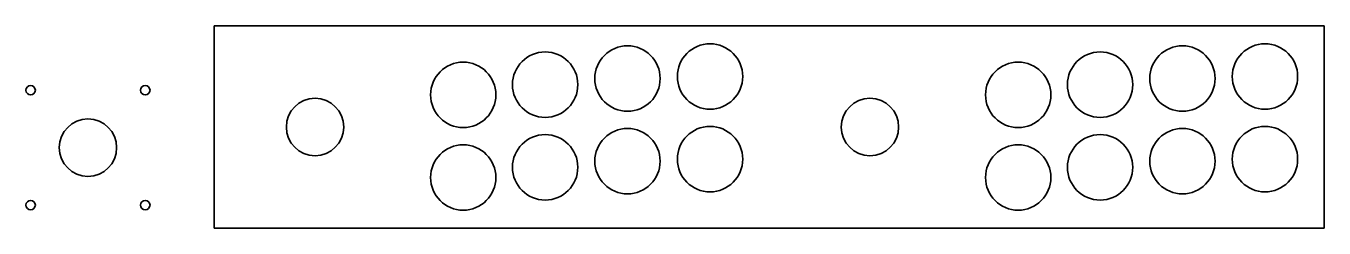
# Model space of a CAD drawing. Extents: x 317 to 883, y 378 to 466.
import ezdxf

# ---------------------------------------------------------------- set-up
doc = ezdxf.new("R2010")
doc.units = 0
doc.layers.get('0').update_dxf_attribs({"lineweight": 13})

# ---------------------------------------------------------------- blocks, each defined once
blk = doc.blocks.new('BLOCK2')
at = {"color": 7, "lineweight": 35}
for p, q in [((484, 88), (0, 88)), ((0, 88), (0, 0)), ((484, 88), (484, 0)), ((0, 0), (484, 0))]:
    blk.add_line(p, q, dxfattribs=at)
for centre, radius in [((180.25, 65.109296), 14.25), ((216.25, 66), 14.25), ((422.25, 65.109296), 14.25), ((458.25, 66), 14.25), ((144.349063, 62.440454), 14.25), ((386.349063, 62.440454), 14.25), ((108.623969, 58), 14.25), ((350.623969, 58), 14.25), ((-80, 60), 2.05), ((-30, 60), 2.05), ((44, 44), 12.5), ((286, 44), 12.5), ((-55, 35), 12.5), ((144.349063, 26.440454), 14.25), ((180.25, 29.109296), 14.25), ((216.25, 30), 14.25), ((386.349063, 26.440454), 14.25), ((422.25, 29.109296), 14.25), ((458.25, 30), 14.25), ((108.623969, 22), 14.25), ((350.623969, 22), 14.25), ((-80, 10), 2.05), ((-30, 10), 2.05)]:
    blk.add_circle(centre, radius, dxfattribs=at)

msp = doc.modelspace()

# ---------------------------------------------------------------- block references
at = {"lineweight": 0}
msp.add_blockref('BLOCK2', (398.75, 377.75), dxfattribs=at)

doc.saveas('drawing.dxf')
